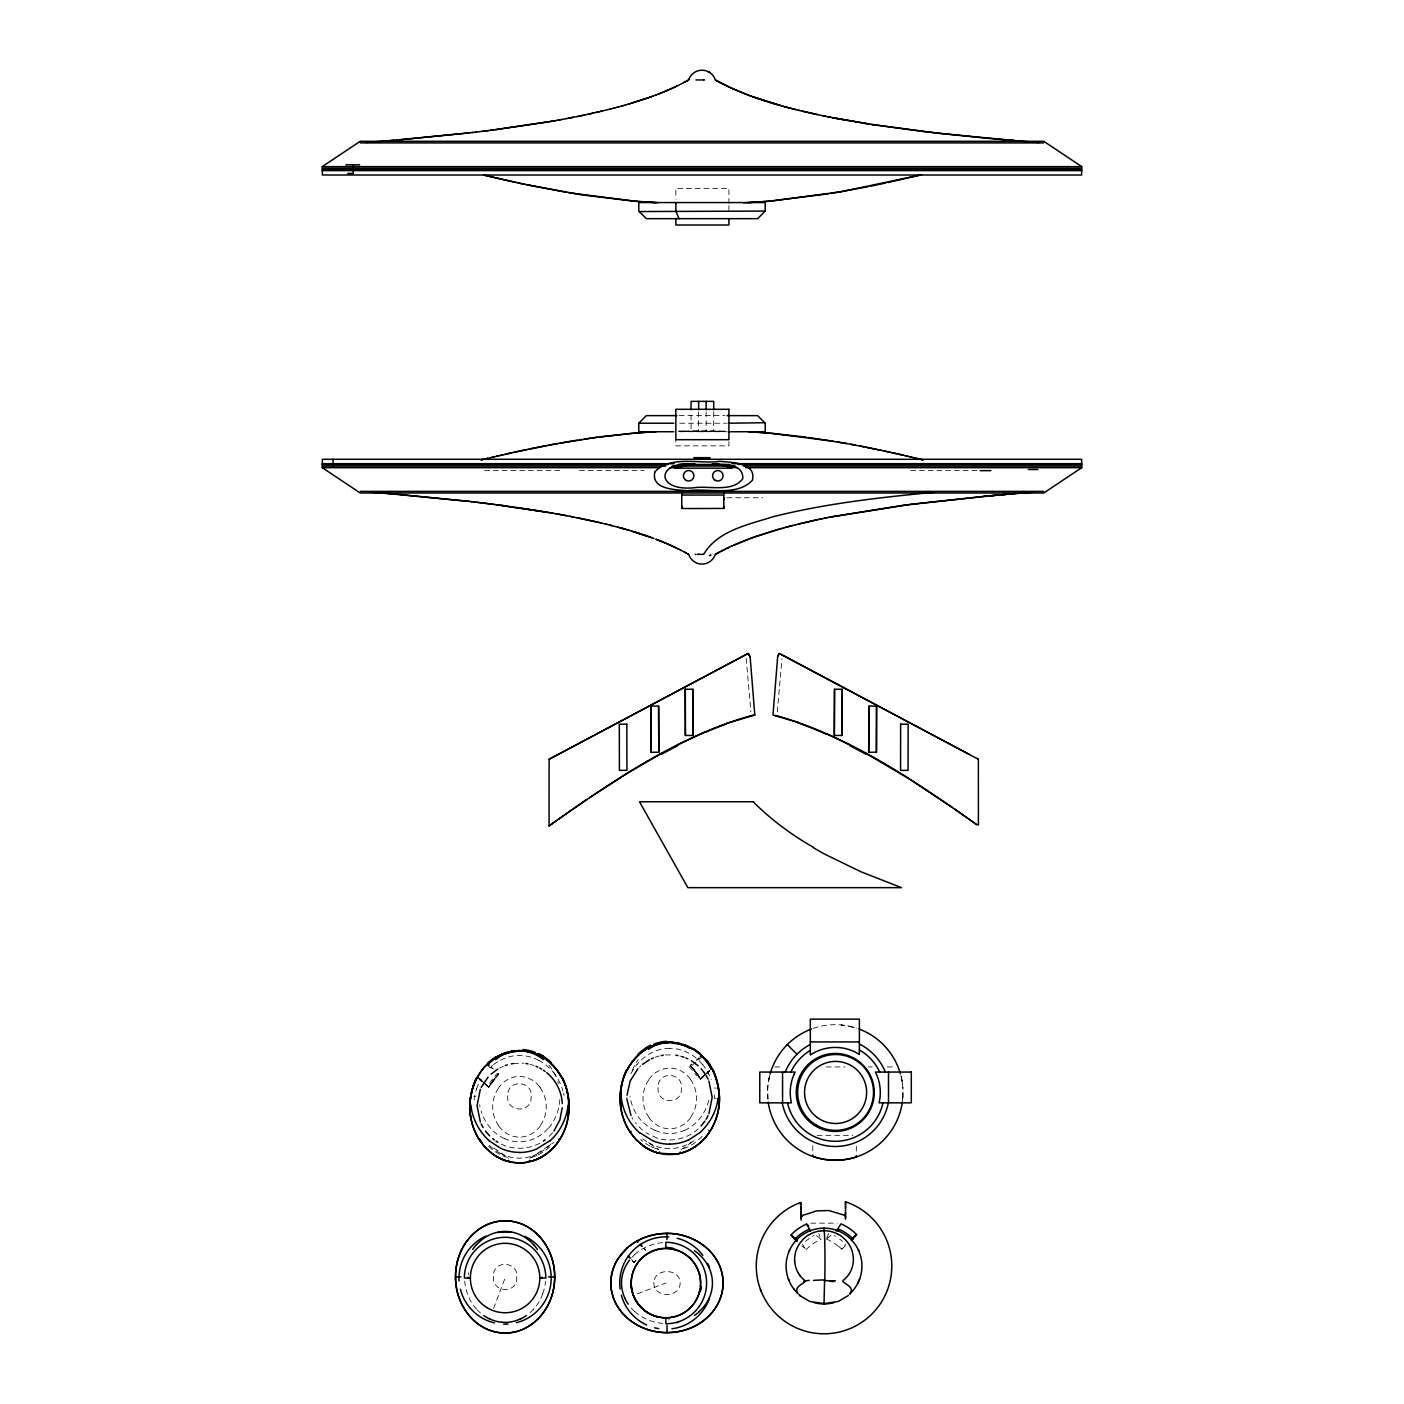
<?xml version="1.0" encoding="UTF-8"?>
<svg xmlns="http://www.w3.org/2000/svg" width="1404" height="1404" viewBox="0 0 1404 1404"><rect width="100%" height="100%" fill="white"/><g stroke="black" fill="none" stroke-linecap="round" stroke-linejoin="round"><path stroke-width="0.75" stroke-dasharray="5 3.75" d="M902.895 1096.928L902.842 1087.258M777.272 711.986L781.975 658.739M902.368 1102.052L903 1095.067M769.41 1076.535L767.707 1087.258L768.093 1100.894A67.761 67.761 0 0 1 769.603 1075.762M768.76 1079.536L770.778 1071.656M542.751 1293.768L544.05 1289.539A49.105 49.105 -89.7 0 0 545.472 1281.168M828.641 1233.66L826.658 1238.521M493.576 1308.475L505.089 1278.026M498.648 1073.99L488.662 1087.275L477.536 1076.815L488.68 1087.258L498.648 1073.99L488.662 1087.275L477.5 1076.868L488.68 1087.258A56.844 50.193 -46.8 0 1 496.384 1076.412L498.841 1073.797L498.139 1073.165M489.768 1085.397L490.926 1083.572M490.838 1083.695L496.384 1076.412M498.666 1087.626L499.561 1086.45M540.277 1125.92L539.382 1127.096A27.553 27.553 0 0 1 531.835 1133.695L530.607 1134.379A24.219 24.219 0 0 1 508.318 1134.397L507.107 1133.695A27.553 27.553 0 0 1 499.561 1127.096L498.666 1125.92M648.964 1079.325L649.859 1078.149A27.553 27.553 0 0 1 657.388 1071.533L658.634 1070.866A24.219 24.219 0 0 1 680.922 1070.848L682.133 1071.55A27.553 27.553 0 0 1 689.662 1078.149L690.575 1079.325M690.575 1117.619L689.68 1118.795A27.553 27.553 0 0 1 682.133 1125.394L680.905 1126.061A24.219 24.219 0 0 1 658.616 1126.096L657.405 1125.394A27.553 27.553 0 0 1 649.859 1118.795L648.964 1117.619M838.75 1246.348L841.698 1249.086L845.577 1244.155M552.667 1132.677L548.35 1137.222M802.316 1244.33L805.984 1249.507L801.859 1245.892M634.52 1261.88L634.696 1261.705A63.127 63.127 0 0 1 635.503 1260.932L633.959 1262.442L636.977 1259.616L633.888 1262.512L631.976 1260.388M700.894 1078.728L702.597 1077.096M707.072 1072.937L709.318 1070.883L704.931 1074.973M709.02 1071.006L707.37 1072.656L711.688 1068.497M707.949 1072.094L708.844 1071.182M691.382 1066.549L692.839 1068.146A56.844 50.193 46.8 0 1 700.543 1078.992L709.775 1070.339M703.878 1075.868L700.596 1079.097A52.474 42.506 47.2 0 0 692.892 1068.093M639.417 1067.198L640.944 1065.741M708.529 1071.515L700.578 1079.062L692.295 1067.549M702.509 1056.334L691.084 1066.25L690.312 1065.46L700.543 1078.992L708.388 1071.603M700.543 1078.992L708.546 1071.533L700.543 1078.974L699.876 1077.851M701.193 1078.395C707.037 1071.866 698.946 1084.011 698.736 1075.973M841.698 1249.086L845.84 1245.471M491.33 1066.408L492.593 1065.338M691.645 1064.109L690.206 1065.355L698.578 1075.745M696.402 1060.02L698.806 1057.932M698.139 1128.956C687.311 1138.907 671.182 1142.523 657.142 1138.135M691.628 1064.601L690.206 1065.355L699.455 1077.149M696.91 1060.09L699.245 1058.107M831.01 1235.292L826.517 1238.872M681.133 1149.648L691.839 1142.119M529.905 1158.282L553.702 1142.54M812.565 1236.327L813.987 1235.502M499.578 1068.093L503.352 1066.303M539.82 1143.225C527.535 1149.929 511.951 1149.929 499.631 1143.26M538.276 1154.808L539.294 1154.281A48.175 48.175 0 0 0 551.07 1145.453M536.977 1155.422L534.345 1156.527M637.451 1293.768L665.865 1283.01M533.538 1156.808L530.8 1157.686M655.212 1057.212L659.213 1056.001M513.408 1063.495L523.832 1063.232M665.391 1054.93L673.744 1054.948M702.772 431.695L727.026 431.151M679.062 431.151L719.708 431.168M702 431.73L720.761 431.151M678.29 431.221L684.766 431.168M679.097 415.619L724.99 415.619M679.764 423.218L726.377 423.218M684.362 431.168L719.638 431.168M679.764 431.73L726.377 431.73M484.678 470.638L560.635 470.638M579.466 470.638L644.243 470.638M910.687 470.638L980.203 470.638M726.886 497.753L762.758 497.753M774.692 1066.952L783.432 1066.952M826.219 1066.952L844.945 1066.952M867.97 1066.952L872.27 1066.952M887.31 1066.952L895.91 1066.952M714.408 1088.047L715.952 1088.047M473.797 1096.349L475.851 1096.349M715.987 1098.472L714.443 1098.472L714.267 1093.962M817.128 1135.327L852.895 1135.327M810.792 1223.165L837.205 1223.165M719.234 431.168L725.71 431.221M683.239 431.151L701.368 431.695M842.207 1025.043L841.154 1024.938L855.773 1027.851L853.509 1027.184M530.028 1064.302L534.029 1065.513M679.922 1056.019L681.94 1056.58M658.441 1149.385L654.633 1148.103M657.125 1138.135L645.822 1132.782M653.825 1147.788L651.21 1146.629M834.099 1235.52L835.415 1236.292M642.576 1138.89L658.845 1149.648M494.05 1148.086L508.617 1158.318M816.496 1235.52L821.007 1239.1L818.778 1233.607M490.435 1067.058L492.19 1068.549M642.47 1130.273L635.275 1122.709M486.732 1064.636L491.611 1068.865M491.084 1066.935L493.401 1068.97M479.905 1079.149L481.747 1080.852M476.605 1088.89A54.3 54.3 0 0 1 480.115 1080.659L480.238 1079.36L480.94 1079.974M477.536 1076.798L488.416 1087.029M480.291 1079.413L481.677 1080.729M486.117 1084.959L487.925 1086.696M487.609 1086.398L488.61 1087.363A63.127 63.127 0 0 1 498.841 1073.779M691.54 1066.724L690.206 1065.355L693.137 1068.497L691.698 1066.9M645.787 1250.192L643.892 1248.244M644.243 1248.682L645.577 1250.069M692.347 1067.602L698.929 1076.289M631.502 1259.581L633.362 1261.705M692.716 1068.023L698.385 1075.429M539.382 1086.45L540.277 1087.626M698.279 1075.289L700.578 1079.027M631.923 1117.409L632.958 1119.234M557.827 1081.606L558.423 1083.712M901.14 1076.535L902.158 1081.536M901.807 1079.536L902.79 1086.626M746.191 658.441L750.912 711.828M626.921 1097.314L626.956 1099.402M856.3 1146.103L856.3 1153.123M812.776 1145.839L812.776 1152.842M728.922 203.475L728.922 188.434L675.851 188.434L675.851 199.175M728.922 205.633L728.922 212.074M728.922 441.558L728.922 445.858L675.851 445.858L675.851 439.68M713.723 411.934L713.723 430.94L691.066 430.94L691.031 411.934M706.124 411.934L706.124 430.94M698.63 411.934L698.63 430.94M669.339 1319.778A36.925 36.925 0 0 1 668.479 1319.848M662.741 1242.645A49.105 49.105 -0.3 0 0 654.352 1244.067L650.14 1245.366A46.402 46.402 0 0 0 634.713 1254.456M631.712 1257.563A41.049 41.014 -59.3 0 1 634.766 1254.527M634.748 1311.529A41.049 41.049 0 0 1 630.221 1306.808M634.713 1311.564A46.42 46.42 0 0 0 652.263 1321.339L654.352 1321.971A49.122 49.105 0.9 0 0 662.741 1323.393M806.124 1249.63A45.209 43.84 -44.9 0 1 821.059 1239.258M805.44 1241.452A48.491 42.822 -46.8 0 1 811.214 1237.17M839.61 1239.065A48.473 42.804 46.8 0 1 842.54 1241.382M826.429 1239.065A45.314 43.928 44.9 0 1 838.592 1246.524M542.734 1293.768A46.402 46.402 0 0 1 533.66 1309.195M533.573 1309.125A41.049 41.014 -30.7 0 1 529.729 1312.933M480.449 1312.951A41.049 41.049 0 0 1 477.307 1309.932M476.553 1309.195A46.42 46.42 0 0 1 466.777 1291.645L466.146 1289.539A49.122 49.105 89.1 0 1 464.724 1281.168M468.339 1274.551A36.925 36.925 0 0 1 468.55 1272.831M900.964 1075.762A67.761 67.761 0 0 1 902.509 1100.911M813.197 1028.377A67.761 67.761 0 0 1 856.493 1028.097M641.084 1120.427A48.719 48.719 0 0 1 629.957 1096.471M654.948 1130.36A41.049 41.014 30.7 0 1 641.277 1120.252M654.966 1130.308A37.031 36.995 16.8 0 0 666.093 1133.326L666.567 1133.379A34.872 34.872 0 0 0 668.058 1133.484L669.059 1133.519A32.468 32.468 0 0 0 669.761 1133.519L673.253 1133.344A36.75 36.732 0 0 0 684.573 1130.325M684.59 1130.378A41.049 41.049 0 0 0 698.279 1120.287A46.42 46.42 0 0 0 708.09 1102.772L708.722 1100.683A49.122 49.105 -89.1 0 0 709.213 1098.577M707.791 1072.182A50.702 50.702 -90 0 1 708.406 1074.165M649.912 1146.015A48.175 48.175 0 0 1 640.61 1139.486M688.171 1146.682A44.489 44.489 0 0 1 681.8 1149.192M702.07 1136.398A48.333 48.333 0 0 1 689.61 1146.015M689.048 1066.724A47.315 32.046 40.7 0 1 696.577 1075.868M632.484 1070.217A46.42 46.42 0 0 1 638.118 1059.651M648.56 1142.575A45.858 45.858 0 0 0 651.596 1144.278A40.347 40.347 0 0 0 669.796 1148.683A36.715 36.715 0 0 0 671.498 1148.595L671.779 1148.577A40.189 40.189 0 0 0 687.89 1144.19M693.822 1140.68A45.858 45.858 0 0 1 689.978 1143.172M702.439 1064.285A51.509 51.509 0 0 1 711.179 1079.764M702.386 1064.32A45.858 45.858 0 0 0 687.942 1052.684A40.347 40.347 0 0 0 669.726 1048.279M669.726 1048.314A36.715 36.715 0 0 0 668.041 1048.367L667.76 1048.367A40.189 40.189 0 0 0 651.631 1052.772A45.858 45.858 0 0 0 637.153 1064.32M630.958 1073.674A51.527 51.527 0 0 1 637.1 1064.285M690.452 1079.413A32.906 32.906 0 0 1 690.452 1117.531M649.087 1117.531A32.906 32.906 0 0 1 649.087 1079.413M559.845 1099.525A48.719 48.719 0 0 1 548.139 1128.728M547.946 1128.57A41.049 41.014 -30.7 0 1 534.292 1138.662M534.275 1138.609A37.031 36.995 -16.8 0 1 523.148 1141.645L522.657 1141.68A34.872 34.872 0 0 1 521.182 1141.785L520.182 1141.821A32.468 32.468 0 0 1 519.462 1141.838L515.97 1141.663A36.75 36.732 0 0 1 504.668 1138.626M504.633 1138.697A41.049 41.049 0 0 1 490.961 1128.588A46.42 46.42 0 0 1 481.151 1111.073M480.028 1106.879A49.122 49.105 89.1 0 1 479.624 1104.79M481.133 1081.484A50.702 50.702 90 0 1 481.449 1080.483M507.441 1157.493A44.489 44.489 0 0 1 499.648 1154.281M499.613 1154.334A48.333 48.333 0 0 1 487.995 1145.576M489.733 1083.168A47.42 35.188 -38.7 0 1 497.595 1073.2M548.859 1065.057A46.42 46.42 0 0 1 557.107 1079.5M550.737 1144.137A47.052 47.052 0 0 1 538.469 1153.456M538.434 1153.368A41.436 41.436 0 0 1 519.427 1158.16A40.698 40.698 0 0 1 500.526 1153.316M500.473 1153.456A47.052 47.052 0 0 1 488.206 1144.137M474.131 1099.964A57.266 57.266 0 0 1 476.588 1088.89M493.524 1064.601A45.297 45.297 0 0 1 500.491 1060.16M500.508 1060.213A41.436 41.436 0 0 1 519.515 1055.422A40.698 40.698 0 0 1 538.416 1060.248M538.469 1060.125A47.052 47.052 0 0 1 553.123 1072.147M553.176 1072.112A52.808 52.808 0 0 1 562.986 1091.101M563.601 1093.295A56.16 56.16 0 0 1 564.092 1095.506M498.789 1125.832A32.906 32.906 0 0 1 498.789 1087.714M540.154 1087.714A32.906 32.906 0 0 1 540.154 1125.832M539.382 1086.45A27.553 27.553 0 0 0 531.835 1079.851L530.607 1079.185A24.219 24.219 0 0 0 508.318 1079.149L507.107 1079.851A27.553 27.553 0 0 0 499.561 1086.45M493.471 1276.289C491.207 1292.856 517.462 1294.435 516.725 1277.535C518.989 1260.985 492.734 1259.406 493.471 1276.289M507.792 1095.734C505.528 1112.354 531.888 1113.934 531.151 1096.98C533.415 1080.343 507.055 1078.763 507.792 1095.734M658.143 1087.433C655.879 1103.983 682.133 1105.562 681.396 1088.662C683.643 1072.112 657.405 1070.532 658.143 1087.433M653.843 1282.466C653.176 1297.77 679.308 1298.718 680.133 1283.572C680.8 1268.268 654.668 1267.321 653.843 1282.466"/><path stroke-width="1.5" d="M723.78 506.405L723.78 508.423L690.575 508.564L681.747 508.441L681.747 506.019M723.78 499.824L723.78 497.648M801.07 1218.356L801.07 1206.738M801.07 1204.667L801.07 1202.438M824.025 1230.694L824.025 1228.131M845.506 1218.251L845.506 1205.983M845.506 1204.913L845.506 1201.912M856.3 1156.334L856.3 1155.527M977.166 758.476L978.377 759.266L978.412 824.885L976.903 824.885M556.791 820.427L549.069 825.991L549.104 759.266L745.857 654.615M842.049 735.45L842.154 689.276L834.52 689.259L834.327 735.433L842.049 735.45L842.154 689.276M869.058 706.089L868.69 752.246L869.058 706.089L876.552 706.107L876.447 752.263L876.552 706.107M700.596 1283.01A34.714 34.714 0 0 0 648.525 1252.947A34.714 34.714 0 0 0 648.525 1313.073A34.714 34.714 0 0 0 700.596 1283.01L700.596 1283.098A34.696 34.661 -0.1 0 0 651.456 1251.736A34.696 34.661 -0.1 0 0 643.243 1309.441A34.696 34.661 -0.1 0 0 699.227 1292.996L699.947 1289.679M551.877 1258.247A62.583 62.513 -89.8 0 1 554.65 1274.569L554.668 1279.237A62.583 62.513 88.9 0 1 552.562 1293.242A58.564 58.529 78.7 0 1 542.786 1313.46A51.474 51.439 6.6 0 1 528.694 1326.306A45.156 45.121 0.3 0 1 505.019 1333.063M700.561 1284.467L700.42 1286.45M718.006 1088.047C723.481 1108.247 713.32 1134.853 694.927 1146.805A46.49 46.49 0 0 1 680.993 1153.123A44.226 44.173 -1.6 0 1 675.657 1154.176L658.739 1153.175A46.437 46.437 0 0 1 644.769 1146.91L635.819 1139.381L629.852 1131.782A59.723 59.705 -77.3 0 1 620.884 1107.791L621.007 1088.082M562.267 1107.721L559.845 1119.988L553.948 1131.027M626.974 1095.225L630.168 1081.01L637.978 1068.707M779.395 653.58L777.693 656.3L772.99 715.057L798.192 722.481M567.163 1122.217L569.024 1109.406L568.216 1096.384M718.515 1098.472L719.164 1093.26A62.425 62.338 89.7 0 1 718.234 1099.964M567.163 1122.217C563.794 1135.397 555.949 1147.7 544.471 1155.229A46.437 46.437 0 0 1 530.484 1161.494A46.736 46.736 0 0 0 546.349 1153.895M859.634 1278.991L859.072 1280.448A37.908 37.908 0 0 1 857.914 1283.028M480.308 1089.381L477.079 1105.703L480.326 1122.007M708.897 1113.705L712.161 1097.384L708.932 1081.08M785.205 1072.059L785.626 1071.024A54.089 54.089 0 0 1 810.319 1044.471M789.066 1251.42L789.75 1249.858M476.167 1079.43L477.746 1076.973M481.151 1087.468L488.101 1077.061M708.055 1115.618L706.072 1119.304M836.222 1231.115L841.014 1223.867A42.84 37.838 46.8 0 1 856.598 1234.572L851.456 1240.539M777.693 656.3L779.185 653.492L969.444 754.51M703.65 554.352C717.742 530.414 748.367 524.692 772.832 516.795C826.078 503.387 880.834 497.332 935.38 492.155M629.852 1131.782L631.221 1131.378M659.564 1151.929L658.739 1153.175A46.736 46.736 0 0 1 642.892 1145.594M712.53 1126.921A56.739 56.722 74.2 0 1 709.775 1131.642C702.72 1142.523 691.593 1150.947 678.799 1153.632A43.998 43.998 0 0 1 660.74 1153.632C635.082 1148.261 618.831 1121.375 620.199 1096.155A62.636 62.548 89.8 0 1 622.99 1079.799A58.564 58.441 -86.1 0 1 632.133 1061.968A51.474 51.439 80.7 0 1 647.402 1048.332A45.507 45.472 4.6 0 1 663.881 1042.733A43.506 43.471 -0.3 0 1 669.69 1042.4L671.481 1042.61A34.872 34.872 0 0 1 672.955 1042.716L673.446 1042.751A37.031 36.995 16.8 0 1 683.274 1045.225M556.563 1144.032L559.389 1140.083A59.723 59.705 77.3 0 0 568.357 1116.092L569.041 1104.474A62.636 62.548 -89.8 0 0 566.251 1088.118A58.564 58.441 86.1 0 0 557.107 1070.269A51.474 51.439 -80.7 0 0 541.839 1056.633A45.507 45.472 -4.6 0 0 525.359 1051.052A43.506 43.471 0.3 0 0 519.55 1050.701A32.468 32.468 0 0 0 518.76 1050.876L515.759 1050.841M479.887 1139.311L483.783 1145.752L492.418 1153.807M508.932 1160.441L508.248 1161.424A46.49 46.49 0 0 1 494.313 1155.106L492.418 1153.79A46.788 46.788 0 0 0 508.248 1161.441A44.226 44.173 1.6 0 0 513.583 1162.477C518.638 1162.933 528.097 1163.67 529.764 1160.388M704.966 1121.059L701.087 1126.008M557.985 1142.136C550.93 1151.964 540.417 1159.423 528.501 1161.95A43.998 43.998 0 0 1 510.442 1161.933C491.067 1157.914 476.36 1141.013 471.779 1122.217M705.44 1137.451L706.967 1135.573M553.422 1147.682L555.036 1145.892M824.025 1303.93L824.587 1280.308M765.215 211.074L757.633 218.673L646.366 218.673L638.785 211.074L638.785 202.562L765.215 202.562L765.215 211.074L639.259 211.548M673.78 431.73L638.785 431.73L638.785 423.218L646.366 415.619L676.921 415.619M848.507 1295.436L838.293 1301.438L824.71 1303.544M522.797 1050.824L519.48 1050.683A45.156 45.121 0.3 0 0 495.91 1057.44A49.473 49.438 6.6 0 0 488.732 1062.74C473.288 1076.359 465.988 1101.508 471.779 1122.217M487.153 1064.214L488.75 1065.022M488.978 1065.074L487.557 1063.828L495.05 1057.949A45.121 45.121 0 0 1 528.518 1051.491M487.609 1063.793L488.574 1062.898M711.073 1069.093L711.705 1068.514A45.981 37.417 47.3 0 0 704.808 1058.844M711.161 1069.199L711.705 1068.514L713.074 1071.129M627.325 1247.928L618.164 1258.598A45.103 45.103 0 0 0 611.688 1292.066M851.859 1238.679L856.58 1234.59M491.049 1074.095L497.753 1069.111M700.227 1056.721L702.14 1055.966M549.631 1140.89L536.591 1148.998A43.559 42.471 0.5 0 1 519.48 1152.526M699.929 1132.589L688.908 1139.785M701.193 1056.51C710.757 1059.265 716.338 1078.676 718.55 1088.258A63.285 63.285 0 0 1 718.55 1108.669M642.523 1064.39L649.473 1059.739M549.069 825.991L550.456 824.92C612.688 781.115 677.149 736.486 751.245 715.636M558.599 819.129L571.358 810.108M543.401 1141.083L545.121 1139.872M573.183 808.844L585.977 800.034M589.662 797.56L627.114 773.428L661.565 753.404M322.271 166.62L360.231 141.295L1043.769 141.295L1081.729 166.62L1081.624 175.009L322.376 175.009L322.271 166.62L1081.729 166.62M1081.729 467.672L1043.769 492.997L360.231 492.997L322.271 467.672L322.376 459.283L1081.624 459.283L1081.729 467.672L745.506 467.672M801.07 1216.935L801.947 1216.39M732.081 468.181L675.289 468.146M727.061 548.28L715.303 554.334A13.952 13.952 0 0 1 688.697 554.352L687.872 553.896M716.005 553.931L719.568 552.035M686.468 81.151L688.381 80.116L681.73 83.643M674.885 468.374L677.149 467.269M685.099 81.888L683.73 82.608M675.377 468.111L690.943 464.355M549.104 759.266L748.297 653.439A43.12 0.895 62 0 0 750.157 657.125L754.808 714.969L726.342 723.516M720.989 551.281L725.324 549.104M680.958 84.029L680.027 84.503M677.377 745.05L705.51 731.782M804.843 1214.776L816.461 1210.915L828.746 1210.511L843.699 1215.022L845.506 1216.022L845.506 1219.216M810.582 1233.87L811.775 1233.309A29.502 29.151 -1.8 0 1 813.302 1232.677A29.554 29.238 -0.9 0 1 820.849 1230.869M679.466 84.784L676.43 86.276A259.336 259.336 0 0 1 658.406 94.05L658.406 94.068M676.64 86.171L672.183 88.241A271.376 271.376 0 0 1 655.861 95.033M726.781 548.402L727.921 547.858M727.641 547.981L728.781 547.455M728.5 547.578L731.642 546.121M746.191 654.475L748.262 653.457L750.157 657.125M731.098 546.367L752.93 537.486M501 1054.72L504.089 1053.456M651.298 1046.419L654.369 1045.155M651.351 1058.809L653.264 1057.967M809.424 1231.062L810.74 1230.536M748.139 539.259L744.471 540.68A272.622 272.622 0 0 0 733.643 545.226M656.265 94.893L653.106 96.069M749.754 538.645L751.93 537.837M653.229 96.016L652.158 96.42M652.053 96.455L648.683 97.648M752.474 537.644L784.064 527.746M651.456 96.665L631.853 103.124M754.071 537.065L771.867 531.238A467.111 467.111 0 0 1 781.589 528.431M648.104 97.859L625.324 105.037M505.317 1065.531L507.3 1064.881M628.588 104.089L630.221 103.615M623.674 105.511L625.429 105.019M621.446 106.125L623.797 105.475M622.165 105.932L618.901 106.827M783.748 527.834L785.959 527.237M617.216 107.283L618.409 106.95M785.591 527.342L787.802 526.746M614.074 108.108L617.69 107.143M786.503 527.097L795.822 524.692M788.346 526.605L792.54 525.517M614.689 107.95L612.197 108.582M610.02 109.143L611.635 108.74M610.108 109.126L588.118 114.25M795.524 524.763L815.619 520.094M481.133 459.88L482.73 459.477M921.287 174.798L841.909 191.593L771.621 201M921.568 174.728L917.058 175.833M481.256 459.845L526.991 449.438M484.345 459.09L487.539 458.318M798.648 523.99L817.479 519.691M915.566 176.184L887.925 182.52M600.456 111.478L602.439 111.004M492.12 457.23L494.296 456.704M599.297 111.741L596.103 112.478M496.472 456.195L498.648 455.686M500.824 455.194L503.001 454.685M505.177 454.194L511.705 452.72M591.312 113.549L592.909 113.197M590.505 113.742L584.239 115.075M513.899 452.246L557.686 443.471M885.748 182.994L870.445 186.205M815.847 520.042L818.462 519.48M818.339 519.515L819.62 519.234M584.643 114.988L577.114 116.55M820.901 518.971L819.462 519.269M582.765 115.391L578.992 116.163M822.27 518.69L820.778 518.989M822.095 518.725L824.762 518.164M753.825 715.162L754.808 714.969M529.185 448.982L546.7 445.507M826.5 517.813L824.569 518.216M752.877 715.356L751.666 715.601M826.149 517.9L828.729 517.374M577.395 116.497L570.533 117.848M868.251 186.644L830.87 193.471M828.43 517.427L830.677 516.988M573.341 117.287L568.234 118.287M830.361 517.058L902.965 505.335L984.485 496.279M831.326 516.865L911.986 504.159L998.507 495.015M569.901 117.971L566.654 118.585M566.742 118.568L561.916 119.463M548.894 445.086L597.49 437.188M560.336 119.761L562.021 119.445M558.002 120.165L560.442 119.744M558.757 120.042L554.738 120.762M553.018 121.06L555.457 120.621M559.88 443.085L577.553 440.101M553.738 120.937L549.596 121.639M511.354 1063.863L513.408 1063.512M661.249 1055.545L663.32 1055.194M552.035 121.218L492.909 130.01M548.736 121.797L495.577 129.677M828.658 193.822L768.708 201.246A575.675 575.675 0 0 1 743.418 202.773M579.764 439.768L581.976 439.417M584.187 439.083L590.838 438.101M593.05 437.785L632.379 433.292M599.701 436.89L635.292 433.046A575.675 575.675 0 0 1 656.124 431.695M490.259 130.361L493.787 129.905M491.137 130.239L484.942 131.011M488.487 130.572L482.274 131.344M483.187 131.239L475.745 132.134M472.867 132.467L475.991 132.099M472.148 132.555L473.113 132.432M469.252 132.889L472.376 132.52M396.7 140.031L469.41 132.871M468.918 132.924L399.736 139.786M688.592 464.566L687.469 464.689A41.137 41.049 35.5 0 0 677.061 467.058M516.04 1051.034L515.794 1051.069A37.031 36.995 -16.8 0 0 505.528 1053.72M983.853 496.332L1011.459 493.91M989.364 495.823L1005.931 494.366M689.592 464.461L692.067 464.303M1002.965 494.612L1022.498 492.997M396.841 140.031L386.679 140.874M390.628 140.54L394.261 140.242M770.094 201.123L748.525 202.562M633.906 433.169L655.475 431.73M1010.494 493.98L1016.97 493.453M366.356 142.453L387.574 140.804M381.502 141.295L384.538 141.049M1021.445 493.085L1033.66 492.137M666.444 1042.505L669.761 1042.382M691.224 464.338L695.015 464.233A54.984 54.984 0 0 0 681.502 465.759L680.677 466.04A46.981 46.753 17.3 0 1 687.767 464.548L688.206 464.601A60.916 60.916 0 0 1 695.015 464.233L694.647 464.233M701.667 554.352L702.895 554.317M701.877 79.958L703.334 79.905M668.918 1042.575L666.268 1042.733A36.75 36.732 0 0 0 655.808 1045.401M695.208 554.352L695.945 554.352M518.216 1050.701L519.48 1050.683M698.069 554.352L699.104 554.334M693.365 464.233C704.159 467.988 743.383 456.563 742.821 478.501C732.677 493.102 707.827 485.257 693.365 487.837C654.299 491.189 656.528 460.073 694.26 464.233M698.455 554.352L697.455 554.369M723.78 495.068L681.747 495.068M685.275 689.276L692.944 689.259L693.137 735.433L685.38 735.45L685.275 689.276L685.38 735.45M650.894 706.107L658.616 706.089L658.792 752.246L651 752.263L650.894 706.107L651 752.263M360.319 142.91L1043.681 142.91M345.858 164.777L359.652 164.777M322.376 168.252L1081.624 168.252M322.271 169.831L1081.729 169.831M322.271 170.604L1081.729 170.604M347.718 173.429L353.317 173.429L353.317 164.777M727.079 415.619L757.633 415.619L765.215 423.218L765.215 431.73L728.132 431.73M638.82 423.218L673.78 423.218M728.132 423.218L764.741 422.727M693.804 457.669L710.196 457.669M694.717 457.915L709.283 457.915M695.822 458.213L708.178 458.213M322.271 463.689L674.289 463.689M731.835 463.689L1081.729 463.689M322.271 464.461L667.883 464.461M678.536 464.461L729.729 464.461M738.311 464.461L1081.729 464.461M322.376 466.04L665.759 466.04M672.165 466.04L735.064 466.04M743.4 466.04L1081.624 466.04M322.271 467.672L659.669 467.672M670.006 467.672L676.219 467.672M719.831 464.935A41.19 40.769 -12 0 1 730.15 467.304L737.275 467.672M1028.307 469.515L1037.837 469.515M980.203 470.638L990.873 470.638M360.354 491.382L1043.576 491.382M692.944 689.259L693.137 735.433M834.52 689.259L834.327 735.433M658.616 706.089L658.792 752.246M753.737 801.772L639.504 801.772L687.855 887.661L901.543 887.661L861.178 871.884L825.324 854.457A386.942 386.942 0 0 1 813.337 847.683M810.319 1041.926L859.388 1041.926M471.235 1096.349L470.673 1096.699A63.285 63.285 0 0 0 470.691 1116.987M713.109 1071.112A59.793 59.758 -74.8 0 1 716.935 1080.975A63.022 62.952 -88.8 0 1 719.392 1098.472L718.146 1098.472A58.933 57.582 1.7 0 1 699.912 1132.572M548.473 1276.92L554.703 1276.92M470.375 1278.026L464.373 1278.026A40.716 40.716 0 0 1 505.089 1237.31A40.716 40.716 0 0 1 545.823 1278.026L539.82 1278.026M823.955 1303.544L809.985 1301.543L799.455 1295.401M731.151 467.707L720.392 464.777A60.126 60.126 0 0 0 712.284 464.233L717.725 464.461M519.462 1050.876L520.779 1050.894M868.69 752.246L876.447 752.263M460.916 1276.903L455.493 1276.885L455.528 1279.237M700.631 554.369L699.666 554.334M695.945 79.923L700.736 79.958M703.685 79.905L704.615 79.94M671.27 1042.417L673.481 1042.54M655.475 202.562L633.906 201.123M748.525 431.73L770.094 433.169M715.233 464.303L717.216 464.426M1038.855 142.541L1016.847 140.839M370.393 492.137L385.573 493.331M833.73 1280.676L835.433 1280.817M1022.498 141.295L940.768 133.555L872.779 124.64M1016.97 140.839L988.293 138.364M384.064 493.208L386.609 493.418M384.538 493.243L469.41 501.421M387.574 493.488L390.628 493.734M1010.073 140.277L1013.46 140.558M389.154 493.629L391.716 493.839M393.664 493.997L396.7 494.243M1003.298 139.698L1006.686 139.979M394.261 494.05L396.805 494.261M632.379 201L581.976 194.875L526.991 184.854M771.621 433.292L806.51 437.188M399.368 494.471L402.772 494.77M401.913 494.699L468.761 501.351M717.584 464.461L718.848 464.584M501.825 1322.235L505.089 1322.392A32.468 32.468 0 0 0 505.809 1322.392L506.809 1322.357A34.872 34.872 0 0 0 508.283 1322.252L508.774 1322.199A37.031 36.995 -16.8 0 0 519.901 1319.181M986.521 138.206L924.552 131.678L871.603 124.447M974.551 137.083L977.289 137.346M717.971 464.496L719.848 464.689M469.252 501.403L471.393 501.649M471.182 501.632L472.148 501.737M471.884 501.719L474.078 501.965M473.832 501.93L475.043 502.088M474.798 502.053L475.991 502.193M475.745 502.158L478.624 502.509M476.956 502.299L491.137 504.054M479.624 502.632L482.274 502.948M481.958 502.913L484.942 503.264M484.766 503.246L491.804 504.124M490.259 503.931L493.787 504.387M493.032 504.282L505.422 505.914M495.524 504.615L548.736 512.495M497.999 504.931L499.245 505.089M833.081 441.189L768.708 433.046A575.675 575.675 0 0 0 750.859 431.853M501.719 505.422L552.035 513.057L549.596 512.653M808.739 437.486L846.314 443.471M516.567 507.476L523.99 508.564M527.693 509.125L531.396 509.687M776.517 715.742L775.026 715.461M874.727 124.938L835.52 118.234M533.976 510.091L541.733 511.337M869.427 124.114L832.291 117.62L838.855 118.866M862.249 122.955L865.373 123.464M568.708 192.734L635.292 201.246A575.675 575.675 0 0 0 657.616 202.65M856.019 121.92L859.143 122.446M566.496 192.366L518.251 182.994M837.504 441.927L855.106 445.086M849.806 120.849L852.912 121.393M551.316 512.934L553.018 513.232M552.474 513.144L555.966 513.759M525.921 1063.495L527.974 1063.846M675.833 1055.194L677.886 1055.562M845.419 120.077L847.612 120.463M555.598 513.688L557.616 514.039M557.177 513.969L570.533 516.444M558.757 514.25L566.654 515.707M841.049 119.27L843.225 119.673M850.719 444.261L863.881 446.77M859.494 445.928L881.379 450.351M569.901 516.321L599.297 522.551M830.361 117.234L832.607 117.673M571.463 516.619L573.341 516.988M829.29 117.023L830.782 117.322M827.465 116.655L829.711 117.111M827.816 116.743L825.025 116.181M866.057 447.209L890.101 452.246M577.114 517.743L582.765 518.901M823.867 115.935L825.534 116.269M822.481 115.654L824.078 115.988M822.762 115.707L816.321 114.356M524.815 184.398L488.346 176.167M584.239 519.217L586.521 519.691M817.479 114.601L801.772 111.056M883.555 450.824L903.176 455.194M588.118 520.042L591.312 520.744M815.619 114.198L798.648 110.302M516.075 182.52L483.538 175.009M892.295 452.72L896.647 453.703M592.488 520.989L600.824 522.902M898.823 454.194L907.528 456.195M905.352 455.686L911.88 457.23M909.704 456.704L915.566 458.108M600.456 522.814L612.126 525.675M486.732 175.781L484.345 175.202M917.058 458.459L923.077 459.915M914.057 457.739L922.744 459.845M799.122 110.407L791.487 108.512M605.51 524.025L607.037 524.412M674.201 1249.314L675.605 1249.683M795.822 109.6L789.259 107.932M610.108 525.166L618.304 527.307M790.557 108.266L788.346 107.687M787.433 107.441L788.715 107.792M786.503 107.195L787.802 107.546M786.889 107.301L784.274 106.599M785.047 106.809L785.959 107.055M617.813 527.167L622.955 528.571M784.66 106.704L783.414 106.353M619.62 527.658L620.831 527.992M783.748 106.458L752.474 96.648L759.792 99.193M621.463 528.167L625.429 529.273M622.165 528.36L625.657 529.343M776.938 715.794C850.385 736.591 914.337 780.747 976.113 824.13M625.324 529.255L628.694 530.221M626.57 529.606L627.465 529.87M776.798 104.51L771.902 103.054M628.378 530.133L629.273 530.396M628.588 530.186L631.923 531.186M631.853 531.168L648.104 536.433L632.923 531.484M768.286 101.948L770.322 102.58M635.117 532.151L636.31 532.52M766.268 101.316L754.071 97.227M638.697 533.292L642.277 534.45M762.197 100L768.637 102.053A456.318 456.318 0 0 0 781.589 105.862M681.94 1056.58L683.923 1057.23M643.471 534.836L644.664 535.24M645.366 535.486L649.841 537.048L648.683 536.626M649.438 536.89L653.983 538.539M650.614 537.311L651.579 537.662M749.754 95.647L752.93 96.806M751.965 96.455L744.471 93.612A272.622 272.622 0 0 1 733.643 89.066M749.209 95.437L748.139 95.033M685.152 1045.155L688.241 1046.419M534.854 1053.456L537.943 1054.72M837.346 1230.553L838.644 1231.062M746.805 94.524L732.835 88.698M781.888 654.755L780.852 654.282M535.977 1066.268L537.89 1067.11M685.889 1057.984L687.802 1058.844M733.134 88.838L729.36 87.118M825.991 733.555L850.087 745.05M732.642 88.61L731.133 87.925M730.642 87.697L728.5 86.715M728.781 86.837L726.781 85.89M727.921 86.434L721.709 83.38M676.64 548.122L672.183 546.033A271.376 271.376 0 0 0 655.861 539.259L658.406 540.224A259.336 259.336 0 0 1 676.43 548.016L678.044 548.806M726.184 85.591L720.217 82.59M677.623 548.595L679.097 549.315M678.834 549.192L679.852 549.684M680.027 549.789L687.662 553.773M837.451 1233.905L836.293 1233.344A29.484 29.168 0.4 0 0 834.678 1232.659A29.572 29.273 -0.5 0 0 821.042 1230.834M722.007 83.503L715.303 79.958A13.952 13.952 0 0 0 688.697 79.94M721.147 83.082L718.427 81.643M719.48 82.204L717.251 81.011M684.643 552.158L685.784 552.772M782.309 654.931L978.377 759.266M716.76 80.748L717.795 81.309M716.953 80.853L715.549 80.081M687.363 553.632L688.504 554.247M865.917 753.404L907.949 778.114L952.474 807.563M539.768 1068.058L541.575 1069.076M496.051 1141.119L497.823 1142.242M691.488 1060.81L698.192 1065.794M954.299 808.844L967.075 817.83M543.348 1070.199L545.068 1071.41M968.883 819.129L976.306 824.464M808.511 1225.622L806.475 1224.077A42.857 37.838 -46.8 0 0 791.049 1234.941L796.928 1241.575M492.681 1138.626L494.331 1139.908M837.468 1233.87A29.396 29.045 1.5 0 1 845.085 1239.434L845.629 1240.03A29.01 28.571 6.8 0 1 852.579 1252.631L852.825 1254A28.554 27.904 21.8 0 1 853.351 1260.704L853.316 1260.897A28.133 27.431 27.9 0 1 851.842 1268.444A27.747 26.974 37.1 0 1 848.455 1274.92L847.788 1275.797A27.624 26.816 41.8 0 1 846.524 1277.307A27.589 26.781 44.3 0 1 843.207 1280.378C839.908 1282.484 856.194 1286.31 849.894 1293.733A37.908 37.908 0 0 0 853.228 1290.206L854.387 1288.732A37.996 37.996 0 0 0 861.793 1269.286A37.908 37.908 0 0 0 810.512 1230.624L806.475 1224.077M702 1055.843L692.558 1048.648L678.799 1043.312A43.998 43.998 0 0 0 660.74 1043.312C639.504 1047.717 624.148 1067.391 620.989 1088.258A63.285 63.285 0 0 0 620.989 1108.669M639.61 1132.589L652.632 1140.697A43.559 42.471 -0.5 0 0 669.761 1144.207M489.312 1140.89L500.333 1148.103A43.77 42.559 0.1 0 0 519.462 1152.403M546.718 1072.691C555.931 1080.185 561.723 1091.663 562.267 1103.526M791.066 1234.958L797.367 1240.434M711.986 1069.023L711.793 1068.672A49.526 43.735 46.8 0 0 704.861 1058.791L700.491 1054.439A49.473 49.438 -6.6 0 0 693.33 1049.121M478.08 1077.482L477.676 1076.991A49.526 43.735 -46.8 0 1 484.38 1067.11L496.683 1056.949L510.442 1051.614A43.998 43.998 0 0 1 528.501 1051.614C549.736 1056.019 565.092 1075.692 568.251 1096.559A63.285 63.285 0 0 1 568.251 1116.987M701.368 1055.246L701.158 1055.913A31.239 25.465 47.2 0 1 706.914 1062.196M478.22 1077.447L477.536 1076.798A61.513 61.513 0 0 0 469.919 1106.773A63.022 62.934 -89.9 0 0 472.692 1125.464A59.793 59.6 83.7 0 0 476.447 1134.45M689.996 1258.037L690.873 1258.914M787.311 1044.576L796.998 1054.264M635.819 1139.364L637.486 1141.066M703.088 1056.896L704.843 1058.809M642.067 1246.348L640.224 1244.435M637.942 1242.049L637.012 1241.083A45.981 37.539 -42.8 0 0 627.272 1247.875M641.593 1245.91L640.277 1244.523M489.592 1135.818L485.486 1131.08M637.662 1241.768L637.012 1241.083A61.513 61.513 0 0 1 666.988 1233.467M483.801 1145.752L485.398 1147.542M629.624 1257.457L628.378 1256.053L630.133 1258.247M701.14 1068.76L705.001 1073.709M794.524 1289.82L793.646 1288.679M800.157 1275.832L799.508 1274.955M708.774 1130.22L709.775 1131.642M680.203 1152L680.993 1153.123A46.806 46.806 0 0 0 696.805 1145.488M480.817 1141.943L479.466 1139.943A56.739 56.722 -74.2 0 1 476.711 1135.222L476.342 1134.502M558.792 1139.17L559.389 1140.083M798.244 1273.007L797.805 1272.217A28.08 27.273 -40.4 0 1 794.717 1261.003M483.151 1127.605L481.186 1123.92M706.107 1075.464L708.09 1079.167M858.318 1249.911L859.002 1251.42M630.993 1115.548L626.956 1099.402M679.009 218.673L675.868 211.074L675.868 202.562M885.327 1071.989L884.941 1071.059A54.089 54.089 0 0 0 859.406 1044.049M788.978 1280.43L788.416 1278.991M761.179 1291.382L760.406 1289.346M699.21 1273.288L699.578 1274.674M611.828 1292.049C616.233 1313.284 635.907 1328.623 656.774 1331.799A63.285 63.285 0 0 0 677.184 1331.799C698.069 1328.623 717.742 1313.284 722.147 1292.049A43.998 43.998 0 0 0 722.147 1273.99C716.795 1248.314 689.873 1232.08 664.654 1233.449A62.583 62.513 1.1 0 0 650.649 1235.538A58.564 58.529 11.3 0 0 630.431 1245.33A51.474 51.439 83.4 0 0 617.602 1259.423A45.156 45.121 89.7 0 0 610.845 1283.098M470.726 1106.791L470.077 1101.561A62.425 62.338 -89.7 0 0 471.007 1108.283M794.629 1260.915L794.629 1260.827A28.571 27.887 -26.5 0 1 795.173 1253.965L795.454 1252.543A29.028 28.413 -19.4 0 1 802.526 1240.013L802.895 1239.451A29.414 28.993 -5.6 0 1 810.599 1233.905M667.005 1325.376L667.023 1332.624L664.671 1332.589A62.636 62.548 -0.2 0 1 648.315 1329.799M888.504 1072.059L888.504 1102.842M859.388 1054.439L859.388 1019.146L810.319 1019.146L810.319 1055.001A45.033 45.033 0 0 1 859.406 1054.422M845.506 1208.23L845.506 1201.771L847.841 1202.596A67.761 67.761 0 0 1 878.237 1306.703A67.761 67.761 0 0 1 769.796 1306.65A67.761 67.761 0 0 1 800.28 1202.579L801.07 1209.651M845.506 1212.424L845.506 1215.162M812.776 1154.86L812.776 1156.369A59.986 52.264 0 0 0 856.317 1156.914M801.07 1211.985L801.07 1220.111M782.572 1072.059L782.572 1102.842M728.922 218.533L728.922 224.991L675.851 224.991L675.851 218.533M723.78 492.997L723.78 508.423M713.723 409.828L713.723 401.368L691.066 401.368L691.031 409.828M706.124 401.368L706.124 409.828M698.63 401.368L698.63 409.828M681.747 492.997L681.747 508.441M666.988 1239.627L666.988 1233.396L669.339 1233.449A62.583 62.513 -0.2 0 1 685.661 1236.24M665.865 1248.296L665.865 1242.294A40.716 40.716 0 0 1 706.598 1283.01A40.716 40.716 0 0 1 665.865 1323.744L665.865 1317.742M333.099 459.283L333.099 466.04M631.063 1287.679A34.187 33.784 51.2 0 1 630.782 1283.063M709.459 1298.244A46.174 46.174 0 0 1 671.884 1328.798M658.687 1328.623A46.174 46.174 0 0 1 654.615 1327.798M646.647 1324.99A46.174 46.174 0 0 1 621.305 1295.102M620.094 1289.03A46.174 46.174 0 0 1 668.795 1236.942M677.132 1238.24A46.174 46.174 0 0 1 702.825 1255.351M707.721 1263.53A46.174 46.174 0 0 1 709.511 1267.935M700.947 1288.539A35.504 35.504 0 0 1 700.315 1291.68M665.865 1247.507A35.504 35.504 0 0 1 672.99 1248.226M657.37 1316.812A34.714 34.679 0.4 0 1 631.414 1287.643M700.614 1288.117A33.222 31.643 -60.2 0 1 700.333 1289.749M701.421 1286.485A30.8 27.764 -67.3 0 1 701.228 1288.152M703.615 1320.813A61.056 61.021 11.3 0 1 667.023 1332.554M648.332 1329.711A58.564 58.441 3.9 0 1 630.484 1320.655A51.474 51.439 -9.3 0 1 616.847 1305.369A45.507 45.472 -85.4 0 1 611.249 1288.907M611.302 1288.907A43.506 43.471 89.7 0 1 610.898 1283.098M699.367 1311.687A48.719 48.719 0 0 1 694.436 1315.408M678.553 1322.199A48.719 48.719 0 0 1 676.465 1322.638M699.21 1311.494A41.049 41.014 -59.3 0 0 709.301 1297.84A37.031 36.995 -73.2 0 0 712.267 1286.696L712.319 1286.204A34.872 34.872 0 0 0 712.425 1284.73L712.46 1283.73A32.468 32.468 0 0 0 712.46 1283.01L712.284 1279.518A36.75 36.732 0 0 0 709.266 1268.216A41.049 41.049 0 0 0 699.227 1254.509M694.401 1250.701A46.42 46.42 0 0 1 699.262 1254.456M685.626 1236.327A58.564 58.441 3.9 0 1 703.492 1245.383A51.474 51.439 -9.3 0 1 717.128 1260.652A45.507 45.472 -85.4 0 1 722.727 1277.131A43.506 43.471 89.7 0 1 723.078 1282.94A45.156 45.121 89.7 0 1 716.321 1306.58M716.373 1306.597A51.474 51.439 83.4 0 1 703.492 1320.637M629.554 1260.125A41.049 41.014 -59.3 0 0 624.675 1268.198A37.031 36.995 -73.2 0 0 621.691 1279.342L621.656 1279.816A34.872 34.872 0 0 0 621.551 1281.308L621.516 1282.308A32.468 32.468 0 0 0 621.498 1283.01L621.674 1286.503A36.75 36.732 0 0 0 624.71 1297.822M628.272 1304.228A41.049 41.049 0 0 1 624.64 1297.84M810.512 1230.624A37.908 37.908 0 0 0 797.981 1293.611C792.172 1286.082 807.774 1282.659 804.738 1280.413A27.571 26.764 -43.2 0 1 801.421 1277.342A27.624 26.834 -43.7 0 1 798.42 1273.288M834.081 1302.596A37.908 37.908 0 0 1 814.18 1302.649M824.095 1230.694A30.484 1 -90 0 1 824.903 1249.402A30.484 1 -90 0 1 824.762 1280.308M829.799 1281.203A22.306 1.053 4.6 0 1 833.73 1281.589M850.104 1293.751A9.933 1.246 -37.6 0 1 850.157 1294.137M800.561 1296.103A9.81 0.913 42.3 0 1 799.122 1294.488M824.674 1280.623A20.604 2.615 0.5 0 1 832.73 1280.939M813.39 1280.448A20.569 3.282 0 0 1 824.639 1279.974M803.509 1281.519A22.131 2.492 -1 0 1 809.16 1280.343M801.263 1216.285A56.564 18.919 -2.6 0 1 804.106 1214.635M794.594 1239.521A38.961 37.557 -47.5 0 1 808.95 1229.342M838.539 1229.114A38.943 37.539 47.7 0 1 853.088 1239.118M455.563 1276.885A61.056 61.021 78.7 0 1 467.286 1240.276M458.318 1295.594A62.636 62.548 -89.8 0 1 455.545 1279.237M458.406 1295.559A58.564 58.441 86.1 0 0 467.462 1313.424A51.474 51.439 -80.7 0 0 482.73 1327.061A45.507 45.472 -4.6 0 0 499.21 1332.659A43.506 43.471 0.3 0 0 505.019 1333.01M472.709 1249.455A48.719 48.719 0 0 1 476.43 1244.541M476.605 1244.699A41.049 41.014 -30.7 0 1 490.277 1234.607A37.031 36.995 -16.8 0 1 501.421 1231.624L501.912 1231.589A34.872 34.872 0 0 1 503.387 1231.484L504.387 1231.448A32.468 32.468 0 0 1 505.089 1231.431L508.599 1231.606A36.75 36.732 0 0 1 519.901 1234.642A41.049 41.049 0 0 1 533.608 1244.681M533.643 1244.646A46.42 46.42 0 0 1 537.416 1249.507M551.79 1258.265A58.564 58.441 86.1 0 0 542.734 1240.399A51.474 51.439 -80.7 0 0 527.465 1226.763A45.507 45.472 -4.6 0 0 510.986 1221.182A43.506 43.471 0.3 0 0 505.177 1220.831A45.156 45.121 0.3 0 0 481.537 1227.57A51.474 51.439 6.6 0 0 467.479 1240.416M526.289 1315.601A41.049 41.014 -30.7 0 1 519.919 1319.234M501.597 1322.252A36.75 36.732 0 0 1 490.294 1319.198M490.259 1319.251A41.049 41.049 0 0 1 483.889 1315.618M524.552 1236.24A46.086 46.086 0 0 1 516.339 1322.726M508.02 1324.025A46.086 46.086 0 0 1 503.597 1324.095M494.541 1322.901A46.086 46.086 0 0 1 460.407 1289.258M459.108 1280.939A46.086 46.086 0 0 1 485.907 1236.117M497.929 1232.501A46.086 46.086 0 0 1 511.109 1232.326M468.181 1278.026A36.925 36.925 0 0 1 468.181 1277.166M542.014 1277.166A36.925 36.925 0 0 1 542.014 1278.026M902.368 1102.052A67.761 67.761 0 0 1 768.199 1102.105M770.112 1073.902A67.761 67.761 0 0 1 811.442 1029.009M858.985 1028.956A67.761 67.761 0 0 1 900.455 1073.902M888.346 1102.842A54.089 54.089 0 0 1 782.203 1102.842M883.011 1102.842A48.859 48.859 0 0 1 787.539 1102.842M790.891 1072.059A48.859 48.859 0 0 1 810.319 1050.455M859.388 1049.964A48.859 48.859 0 0 1 879.676 1072.059M621.024 1098.472A65.374 64.163 -12.3 0 1 620.375 1093.26A60.495 60.46 -78.7 0 0 621.252 1099.683M669.69 1042.33A45.156 45.121 -0.3 0 1 693.33 1049.139M719.374 1098.507A63.022 62.934 89.9 0 1 716.549 1117.145A59.793 59.6 -83.7 0 1 712.793 1126.148M713.144 1069.901A72.095 66.374 -23.2 0 1 718.216 1088.1M621.27 1088.1A72.095 65.655 21.8 0 1 626.395 1069.918M627.044 1070.199A60.53 55.195 4.9 0 1 638.855 1054.702M638.153 1054.053A51.772 48.508 19.3 0 1 646.226 1047.77M646.103 1047.647A45.963 42.243 8.1 0 1 650.596 1045.208M653.878 1044.137A39.821 36.171 3.8 0 1 666.321 1041.277M673.393 1043.277A40.4 34.942 -0.1 0 1 684.836 1045.804M687.978 1046.875A45.963 40.453 0.4 0 1 692.804 1049.385M693.4 1048.595A51.772 48.087 -11.5 0 1 701 1054.404M639.434 1132.765A58.933 57.845 -9.1 0 1 621.34 1098.437M688.873 1139.732A43.77 42.559 -0.1 0 1 669.761 1144.102M706.967 1062.161A34.679 28.291 47.2 0 1 710.389 1067.795M684.59 1045.734A41.049 41.014 30.7 0 1 689.311 1048.279M648.56 1049.332A41.049 41.049 0 0 1 654.931 1045.699M568.216 1106.791A65.374 64.163 12.3 0 0 568.866 1101.561L568.866 1101.491A60.495 60.46 78.7 0 1 567.988 1108.002M489.329 1140.873A58.933 57.582 -1.7 0 1 471.06 1106.738L469.866 1106.791A63.022 62.952 88.8 0 1 472.323 1089.276A59.793 59.758 74.8 0 1 476.132 1079.413M471.024 1096.401A72.095 66.374 23.2 0 1 476.079 1078.219M562.846 1078.219A72.095 65.655 -21.7 0 1 567.971 1096.419M550.386 1063.004A60.53 55.195 -4.9 0 1 562.197 1078.518M542.997 1056.071A51.772 48.508 -19.3 0 1 551.088 1062.354M538.645 1053.509A45.963 42.243 -8.1 0 1 543.12 1055.966M522.92 1049.578A39.821 36.171 -3.8 0 1 535.363 1052.438M504.387 1054.106A40.4 34.942 0.1 0 1 515.847 1051.596M496.437 1057.686A45.963 40.453 -0.4 0 1 501.263 1055.194M488.241 1062.705A51.772 48.087 11.5 0 1 495.84 1056.896M567.9 1106.738A58.933 57.845 9.1 0 1 549.806 1141.066M495.682 1059.616A41.049 41.014 -30.7 0 1 504.65 1054.035M522.972 1051.017A36.75 36.732 0 0 1 533.432 1053.702M534.31 1054.018A41.049 41.049 0 0 1 543.278 1059.599M813.53 847.332A284.45 284.45 0 0 1 753.421 802.088M661.916 754.071A609.985 597.788 -36.8 0 1 677.711 745.717M705.668 732.168A363.724 359.564 -40.4 0 1 726.465 723.885M849.771 745.699A609.985 598.508 34.4 0 1 865.566 754.053M798.051 722.902A364.496 360.565 37.1 0 1 825.78 734.029M688.609 79.607A13.601 1.931 6.8 0 1 688.732 79.361M710.371 555.545A13.9 5.353 13.9 0 1 709.406 555.615M710.389 554.984A10.653 2.51 -13.8 0 1 710.968 554.966M712.284 464.32A53.966 53.966 0 0 1 726.658 465.97M719.497 464.829A47.034 46.525 -11 0 1 726.605 466.163M900.631 724.183L900.561 770.357L908.072 770.375L908.142 724.201L900.631 724.183M654.843 471.902C650.807 489.961 675.921 489.522 687.539 490.733C707.283 487.697 736.784 497.156 752.456 480.168C756.493 462.109 731.396 462.53 719.761 461.337C700.017 464.355 670.533 454.914 654.843 471.902M457.406 1261.476L456.318 1266.706A63.285 63.285 0 0 0 456.318 1287.117C459.477 1308.001 474.833 1327.675 496.068 1332.08A43.998 43.998 0 0 0 514.127 1332.08C535.363 1327.675 550.719 1308.001 553.878 1287.117A63.285 63.285 0 0 0 553.878 1266.706C550.719 1245.839 535.363 1226.166 514.127 1221.761A43.998 43.998 0 0 0 496.068 1221.761C476.676 1225.78 461.986 1242.663 457.406 1261.476M794.032 1074.464L793.962 1074.622A45.033 45.033 0 0 0 791.435 1102.842L759.775 1102.842L759.775 1072.059L795.155 1072.059L794.032 1074.464M626.816 724.183L619.304 724.201L619.41 770.375L626.921 770.357L626.816 724.183M728.922 409.301L675.851 409.301L675.851 439.68L728.922 439.68L728.922 409.301M911.301 1072.059L875.412 1072.059L876.57 1074.534A45.033 45.033 0 0 1 879.079 1102.842L911.301 1102.842L911.301 1072.059M708.23 71.657L709.546 72.411L708.213 71.657M486.767 1307.528A34.731 34.731 0 0 0 539.803 1279.149A34.731 34.731 0 0 0 488.715 1247.419A34.731 34.731 0 0 0 486.767 1307.528M816.584 1125.271A37.926 37.926 0 0 0 873.516 1092.487A37.926 37.926 0 0 0 816.654 1059.581A37.926 37.926 0 0 0 816.584 1125.271M817.409 1117.602A31.028 31.028 0 0 0 866.461 1095.629A31.028 31.028 0 0 0 822.902 1064.127A31.028 31.028 0 0 0 817.409 1117.602M814.127 1125.201A38.979 38.979 0 0 0 874.218 1094.4A38.979 38.979 0 0 0 817.497 1057.756A38.979 38.979 0 0 0 814.127 1125.201M685.819 480.221A5.283 5.283 0 0 0 693.945 476.009A5.283 5.283 0 0 0 686.24 471.077A5.283 5.283 0 0 0 685.819 480.221M714.969 480.221A5.283 5.283 0 0 0 723.095 476.009A5.283 5.283 0 0 0 715.391 471.077A5.283 5.283 0 0 0 714.969 480.221"/></g></svg>
